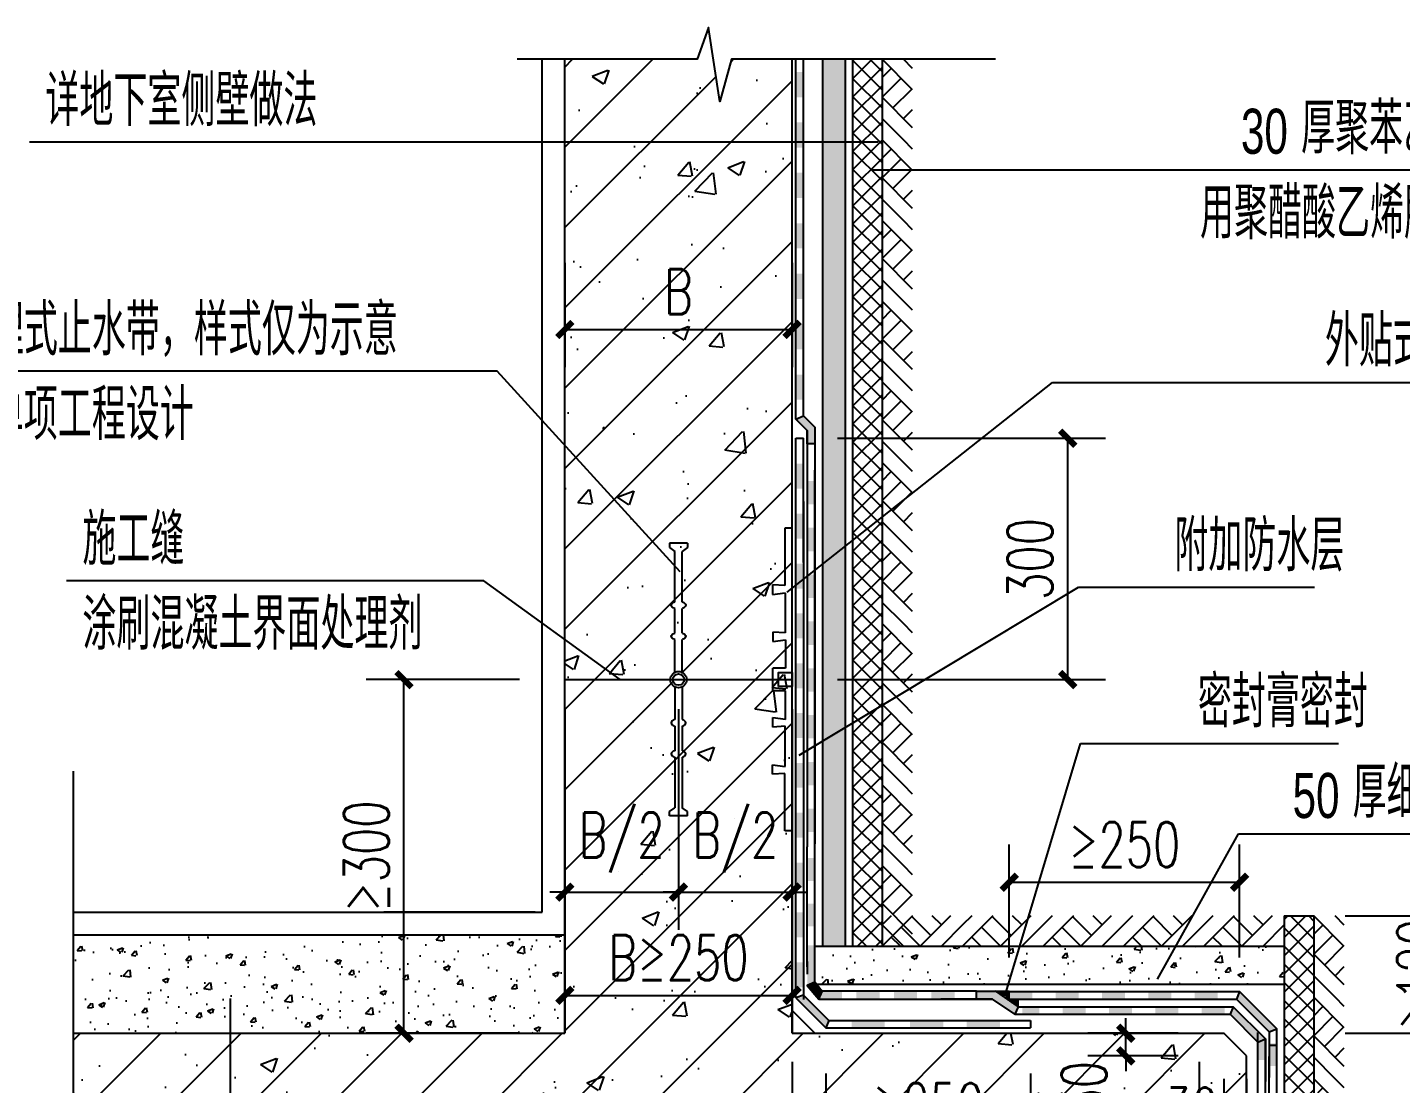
# Model space of a CAD drawing. Header units: millimetres. Extents: x 1742399 to 4898386, y 2481636 to 5226310.
# Drawn here: x 2169827 to 2174175, y 2748533 to 2751877 of the extents above; entities that cross this region are included whole.
import ezdxf

# ---------------------------------------------------------------- set-up
doc = ezdxf.new("R2010")
doc.units = ezdxf.units.MM
doc.header["$LTSCALE"] = 1000
for name, color, linetype in [('6-消防-消防车道、扑救场', 12, 'Continuous'), ('A-detl-FINISH', 9, 'Continuous'), ('A-detl-H', 9, 'Continuous'), ('A-detl-MEDM', 50, 'Continuous'), ('A-detl-water-DASH', 210, 'Continuous'), ('A-detl-XH', 8, 'Continuous'), ('A-dims-20', 140, 'Continuous'), ('A-Dims-SYMB', 3, 'Continuous'), ('Ax-B-D01～D02-A$0$A-Anno-Dims', 3, 'Continuous'), ('Ax-B-D01～D02-A$0$Ax-B-D01-20$0$A-Anno-Note', 241, 'Continuous'), ('PUB_DIM', 3, 'Continuous'), ('WALL', 4, 'Continuous'), ('注意事项', 2, 'Continuous')]:
    doc.layers.add(name, color=color, linetype=linetype)
doc.styles.add('_TCH_DIM_T3', font='SIMPLEX', dxfattribs={"width": 0.705882, "bigfont": 'GBCBIG'})
doc.styles.add('Ax-B-D01～D02-A$0$Ax-B-D01-20$0$_TCH_DIM', font='JZFZ_ENA', dxfattribs={"width": 0.7, "bigfont": 'JZFZ_CNB'})
doc.dimstyles.new('_TCH_ARCH&&20', dxfattribs={"dimtxt": 59.5, "dimasz": 20, "dimexe": 50, "dimexo": 60, "dimgap": 20, "dimtad": 1, "dimdec": 0, "dimzin": 0, "dimdsep": 46, "dimtxsty": '_TCH_DIM_T3', "dimblk": 'ARCHTICK', "dimcen": 0.09, "dimclrt": 7, "dimazin": 2, "dimtfac": 1, "dimtdec": 0, "dimtix": 1, "dimtmove": 2, "dimatfit": 3, "dimfxl": 1, "dimtolj": 1, "dimtzin": 0, "dimarcsym": 0})
pattern_1 = [(45, (801911.772, -849503.523), (-12.0000122, 12.0000122), []), (135, (801911.772, -849503.523), (-12.0000122, -12.0000122), [])]
pattern_2 = [(0, (1172616.805, -880055.2667), (5, 1.25), [20, -10]), (90, (1172616.805, -880055.2667), (-1.25, -5), [20, -10])]

# ---------------------------------------------------------------- blocks, each defined once
blk = doc.blocks.new('$LinePat$防水层2')
at = {"color": 0}
blk.add_line((0, 0), (600, 0), dxfattribs=at)
blk.add_solid([(150, 0), (450, 0), (150, -100), (450, -100)], dxfattribs=at)
blk = doc.blocks.new('ddfhgw')
at = {"layer": 'A-detl-MEDM'}
for p, q in [((-313.8, 18.8), (-313.8, -7.7)), ((-313.8, 18.8), (-307.5, 18.8)), ((-307.5, 18.8), (-301.9, 11.1)), ((-307.5, -7.7), (-301.9, 0)), ((-227.6, 11.1), (-301.9, 11.1)), ((-227.7, 0), (-301.9, 0)), ((-182, 11.1), (-218.3, 11.1)), ((-182, 0), (-218.3, 0)), ((-124.2, 11.1), (-172.7, 11.1)), ((-103.8, 0), (-55, 0)), ((-103.5, 11.1), (-55, 11.1)), ((-45.7, 11.1), (-9.4, 11.1)), ((-45.6, 0), (-9.4, 0)), ((-0.1, 11.1), (74.2, 11.1)), ((0, 0), (74.2, 0)), ((79.8, 18.8), (74.2, 11.1)), ((79.8, -7.7), (74.2, 0)), ((86.2, 18.8), (79.8, 18.8)), ((86.2, 18.8), (86.2, -7.7)), ((-313.8, -7.7), (-307.5, -7.7)), ((-123.9, 0), (-172.6, 0)), ((86.2, -7.7), (79.8, -7.7))]:
    blk.add_line(p, q, dxfattribs=at)
for radius in [12, 8.31]:
    blk.add_circle((-113.8, 5.5), radius, dxfattribs=at)
at = {"layer": 'A-detl-MEDM', "extrusion": (0, 0, -1)}
for centre, start_param, end_param in [((-223, 5.5), 2.100404, 4.182781), ((-223, 5.5), -1.022559, 1.022559), ((-177.3, 5.5), -1.022559, 1.022559), ((-177.3, 5.5), 2.100404, 4.182781)]:
    blk.add_ellipse(centre, major_axis=(0, 10.8), ratio=0.505195, start_param=start_param, end_param=end_param, dxfattribs=at)
at = {"layer": 'A-detl-MEDM'}
for centre, start_param, end_param in [((-50.3, 5.5), -1.022559, 1.022559), ((-50.3, 5.5), 2.100404, 4.182781), ((-4.7, 5.5), -1.022559, 1.022559), ((-4.7, 5.5), 2.100404, 4.182781)]:
    blk.add_ellipse(centre, major_axis=(0, 10.8), ratio=0.505195, start_param=start_param, end_param=end_param, dxfattribs=at)
blk = doc.blocks.new('fsf')
at = {"layer": 'A-detl-MEDM'}
for p, q in [((-8.7, 233.7), (0.7, 233.7)), ((-8.7, -166.3), (-8.7, 233.7)), ((0.7, 233.7), (0.7, 157.7)), ((0.4, 148.3), (0.4, 95.3)), ((17.2, 146.1), (0.4, 148.3)), ((0.7, 157.7), (17.2, 158.8)), ((17.2, 158.8), (17.2, 146.1)), ((0.4, 95.3), (16.8, 96.4)), ((16.8, 96.4), (16.8, 83.8)), ((16.8, 83.8), (0, 86)), ((0, 86), (0, 48.7)), ((0, 48.7), (16.5, 48.7)), ((16.5, 18.7), (16.5, 48.7)), ((0, -19.1), (0, 18.7)), ((0, 18.7), (16.5, 18.7)), ((0, -18.7), (0, 18.7)), ((16.8, -16.4), (0, -18.7)), ((16.8, -29.1), (16.8, -16.4)), ((0.4, -81), (0.4, -28)), ((0.4, -28), (16.8, -29.1)), ((17.2, -78.8), (0.4, -81)), ((0.7, -166.3), (0.7, -90.4)), ((0.7, -90.4), (17.2, -91.5)), ((17.2, -91.5), (17.2, -78.8)), ((-8.7, -166.3), (0.7, -166.3))]:
    blk.add_line(p, q, dxfattribs=at)
blk.add_lwpolyline([(9.4, 24.3), (9.4, 43.1), (-8.7, 43.1), (-8.7, 24.3)], close=True, dxfattribs=at)
blk = doc.blocks.new('_ArchTick')
at = {"color": 0, "linetype": 'ByBlock', "const_width": 0.4}
blk.add_lwpolyline([(-0.5, -0.5), (0.5, 0.5)], dxfattribs=at)
blk = doc.blocks.new('*D73')
at = {"layer": 'Defpoints', "color": 0, "transparency": 16777216}
for p in [(1117498.2, -670629.7), (1117710.7, -670629.7), (1117710.7, -671096.8)]:
    blk.add_point(p, dxfattribs=at)
at = {"layer": 'PUB_DIM', "color": 0, "lineweight": -2, "transparency": 16777216}
for p, q in [((1117650.7, -670629.7), (1117448.2, -670629.7)), ((1117498.2, -671096.8), (1117498.2, -670629.7)), ((1117650.7, -671096.8), (1117448.2, -671096.8))]:
    blk.add_line(p, q, dxfattribs=at)
at = {"layer": 'PUB_DIM', "color": 0, "lineweight": -2, "transparency": 16777216, "xscale": 20, "yscale": 20, "zscale": 20}
for p, rotation in [((1117498.2, -670629.7), 90), ((1117498.2, -671096.8), 270)]:
    blk.add_blockref('_ArchTick', p, dxfattribs=dict(at, rotation=rotation))
at = {"layer": 'PUB_DIM', "color": 7, "transparency": 16777216, "insert": (1117448.5, -670863.2), "char_height": 59.5, "attachment_point": 5, "rotation": 90, "style": '_TCH_DIM_T3'}
blk.add_mtext('\\A1;≥300', dxfattribs=at)
blk = doc.blocks.new('*D75')
at = {"layer": 'Defpoints', "color": 0, "transparency": 16777216}
for p in [(1118010.7, -670311), (1118374.7, -670311), (1118010.7, -670629.7)]:
    blk.add_point(p, dxfattribs=at)
at = {"layer": 'PUB_DIM', "color": 0, "lineweight": -2, "transparency": 16777216}
for p, q in [((1118070.7, -670311), (1118424.7, -670311)), ((1118374.7, -670629.7), (1118374.7, -670311)), ((1118070.7, -670629.7), (1118424.7, -670629.7))]:
    blk.add_line(p, q, dxfattribs=at)
at = {"layer": 'PUB_DIM', "color": 0, "lineweight": -2, "transparency": 16777216, "xscale": 20, "yscale": 20, "zscale": 20}
for p, rotation in [((1118374.7, -670311), 90), ((1118374.7, -670629.7), 270)]:
    blk.add_blockref('_ArchTick', p, dxfattribs=dict(at, rotation=rotation))
at = {"layer": 'PUB_DIM', "color": 7, "transparency": 16777216, "insert": (1118324.9, -670470.3), "char_height": 59.5, "attachment_point": 5, "rotation": 90, "style": '_TCH_DIM_T3'}
blk.add_mtext('\\A1;300', dxfattribs=at)
blk = doc.blocks.new('*D76')
at = {"layer": 'Defpoints', "color": 0, "transparency": 16777216}
for p in [(1118601.6, -670897.3), (1118297.5, -671056.8), (1118601.6, -671056.8)]:
    blk.add_point(p, dxfattribs=at)
at = {"layer": 'PUB_DIM', "color": 0, "lineweight": -2, "transparency": 16777216}
for p, q in [((1118297.5, -670996.8), (1118297.5, -670847.3)), ((1118601.6, -670996.8), (1118601.6, -670847.3)), ((1118297.5, -670897.3), (1118601.6, -670897.3))]:
    blk.add_line(p, q, dxfattribs=at)
at = {"layer": 'PUB_DIM', "color": 0, "lineweight": -2, "transparency": 16777216, "xscale": 20, "yscale": 20, "zscale": 20, "rotation": 180}
blk.add_blockref('_ArchTick', (1118297.5, -670897.3), dxfattribs=at)
at = {"layer": 'PUB_DIM', "color": 0, "lineweight": -2, "transparency": 16777216, "xscale": 20, "yscale": 20, "zscale": 20}
blk.add_blockref('_ArchTick', (1118601.6, -670897.3), dxfattribs=at)
at = {"layer": 'PUB_DIM', "color": 7, "transparency": 16777216, "insert": (1118449.5, -670847.6), "char_height": 59.5, "attachment_point": 5, "style": '_TCH_DIM_T3'}
blk.add_mtext('\\A1;≥250', dxfattribs=at)
blk = doc.blocks.new('*D77')
at = {"layer": 'Defpoints', "color": 0, "transparency": 16777216}
for p in [(1118010.7, -671074.7), (1118548.3, -671074.7), (1118548.3, -671391.7)]:
    blk.add_point(p, dxfattribs=at)
at = {"layer": 'PUB_DIM', "color": 0, "lineweight": -2, "transparency": 16777216}
for p, q in [((1118010.7, -671134.7), (1118010.7, -671441.7)), ((1118548.3, -671134.7), (1118548.3, -671441.7)), ((1118010.7, -671391.7), (1118548.3, -671391.7))]:
    blk.add_line(p, q, dxfattribs=at)
at = {"layer": 'PUB_DIM', "color": 0, "lineweight": -2, "transparency": 16777216, "xscale": 20, "yscale": 20, "zscale": 20, "rotation": 180}
blk.add_blockref('_ArchTick', (1118010.7, -671391.7), dxfattribs=at)
at = {"layer": 'PUB_DIM', "color": 0, "lineweight": -2, "transparency": 16777216, "xscale": 20, "yscale": 20, "zscale": 20}
blk.add_blockref('_ArchTick', (1118548.3, -671391.7), dxfattribs=at)
at = {"layer": 'PUB_DIM', "color": 7, "transparency": 16777216, "insert": (1118279.5, -671341.9), "char_height": 59.5, "attachment_point": 5, "style": '_TCH_DIM_T3'}
blk.add_mtext('\\A1;≥500', dxfattribs=at)
blk = doc.blocks.new('*D78')
at = {"layer": 'Defpoints', "color": 0, "transparency": 16777216}
for p in [(1118681.1, -670941.8), (1118889.4, -670941.8), (1118681.1, -671096.8)]:
    blk.add_point(p, dxfattribs=at)
at = {"layer": 'PUB_DIM', "color": 0, "lineweight": -2, "transparency": 16777216}
for p, q in [((1118889.4, -670941.8), (1118889.4, -670921.8)), ((1118741.1, -670941.8), (1118939.4, -670941.8)), ((1118889.4, -671096.8), (1118889.4, -670941.8)), ((1118741.1, -671096.8), (1118939.4, -671096.8)), ((1118889.4, -671096.8), (1118889.4, -671116.8))]:
    blk.add_line(p, q, dxfattribs=at)
at = {"layer": 'PUB_DIM', "color": 0, "lineweight": -2, "transparency": 16777216, "xscale": 20, "yscale": 20, "zscale": 20}
for p, rotation in [((1118889.4, -670941.8), 270), ((1118889.4, -671096.8), 90)]:
    blk.add_blockref('_ArchTick', p, dxfattribs=dict(at, rotation=rotation))
at = {"layer": 'PUB_DIM', "color": 7, "transparency": 16777216, "insert": (1118839.6, -671019.3), "char_height": 59.5, "attachment_point": 5, "rotation": 90, "style": '_TCH_DIM_T3'}
blk.add_mtext('\\A1;≥120', dxfattribs=at)
blk = doc.blocks.new('*D79')
at = {"layer": 'Defpoints', "color": 0, "transparency": 16777216}
for p in [(1118055.5, -671089.8), (1118325.5, -671089.8), (1118325.5, -671242.5)]:
    blk.add_point(p, dxfattribs=at)
at = {"layer": 'PUB_DIM', "color": 0, "lineweight": -2, "transparency": 16777216}
for p, q in [((1118055.5, -671149.8), (1118055.5, -671292.5)), ((1118325.5, -671149.8), (1118325.5, -671292.5)), ((1118055.5, -671242.5), (1118325.5, -671242.5))]:
    blk.add_line(p, q, dxfattribs=at)
at = {"layer": 'PUB_DIM', "color": 0, "lineweight": -2, "transparency": 16777216, "xscale": 20, "yscale": 20, "zscale": 20, "rotation": 180}
blk.add_blockref('_ArchTick', (1118055.5, -671242.5), dxfattribs=at)
at = {"layer": 'PUB_DIM', "color": 0, "lineweight": -2, "transparency": 16777216, "xscale": 20, "yscale": 20, "zscale": 20}
blk.add_blockref('_ArchTick', (1118325.5, -671242.5), dxfattribs=at)
at = {"layer": 'PUB_DIM', "color": 7, "transparency": 16777216, "insert": (1118190.5, -671192.7), "char_height": 59.5, "attachment_point": 5, "style": '_TCH_DIM_T3'}
blk.add_mtext('\\A1;≥250', dxfattribs=at)
blk = doc.blocks.new('$LinePat$素土夯实')
at = {"color": 0}
for p, q in [((0, -210), (210, 0)), ((120, -300), (420, 0)), ((420, 0), (608, -188)), ((495, -300), (795, 0)), ((615, 0), (705, -90)), ((315, -105), (502, -293)), ((210, -210), (300, -300)), ((705, -300), (795, -210))]:
    blk.add_line(p, q, dxfattribs=at)
blk = doc.blocks.new('*D80')
at = {"layer": 'Defpoints', "color": 0, "transparency": 16777216}
for p in [(1118580.7, -671096.8), (1118610.7, -671096.8), (1118610.7, -671253.3)]:
    blk.add_point(p, dxfattribs=at)
at = {"layer": 'PUB_DIM', "color": 0, "lineweight": -2, "transparency": 16777216}
for p, q in [((1118580.7, -671156.8), (1118580.7, -671303.3)), ((1118610.7, -671156.8), (1118610.7, -671303.3)), ((1118580.7, -671253.3), (1118560.7, -671253.3)), ((1118580.7, -671253.3), (1118610.7, -671253.3)), ((1118610.7, -671253.3), (1118630.7, -671253.3))]:
    blk.add_line(p, q, dxfattribs=at)
at = {"layer": 'PUB_DIM', "color": 0, "lineweight": -2, "transparency": 16777216, "xscale": 20, "yscale": 20, "zscale": 20}
blk.add_blockref('_ArchTick', (1118580.7, -671253.3), dxfattribs=at)
at = {"layer": 'PUB_DIM', "color": 0, "lineweight": -2, "transparency": 16777216, "xscale": 20, "yscale": 20, "zscale": 20, "rotation": 180}
blk.add_blockref('_ArchTick', (1118610.7, -671253.3), dxfattribs=at)
at = {"layer": 'PUB_DIM', "color": 7, "transparency": 16777216, "insert": (1118537.8, -671198.3), "char_height": 59.5, "attachment_point": 5, "style": '_TCH_DIM_T3'}
blk.add_mtext('\\A1;30', dxfattribs=at)
blk = doc.blocks.new('*D81')
at = {"layer": 'Defpoints', "color": 0, "transparency": 16777216}
for p in [(1118451.4, -671096.8), (1118580.7, -671096.8), (1118580.7, -671126.8)]:
    blk.add_point(p, dxfattribs=at)
at = {"layer": 'PUB_DIM', "color": 0, "lineweight": -2, "transparency": 16777216}
for p, q in [((1118451.4, -671096.8), (1118451.4, -671076.8)), ((1118520.7, -671096.8), (1118401.4, -671096.8)), ((1118451.4, -671126.8), (1118451.4, -671096.8)), ((1118520.7, -671126.8), (1118401.4, -671126.8)), ((1118451.4, -671126.8), (1118451.4, -671146.8))]:
    blk.add_line(p, q, dxfattribs=at)
at = {"layer": 'PUB_DIM', "color": 0, "lineweight": -2, "transparency": 16777216, "xscale": 20, "yscale": 20, "zscale": 20}
for p, rotation in [((1118451.4, -671096.8), 270), ((1118451.4, -671126.8), 90)]:
    blk.add_blockref('_ArchTick', p, dxfattribs=dict(at, rotation=rotation))
at = {"layer": 'PUB_DIM', "color": 7, "transparency": 16777216, "insert": (1118396.4, -671169.6), "char_height": 59.5, "attachment_point": 5, "rotation": 90, "style": '_TCH_DIM_T3'}
blk.add_mtext('\\A1;30', dxfattribs=at)
blk = doc.blocks.new('*D82')
at = {"layer": 'Defpoints', "color": 0, "transparency": 16777216}
for p in [(1117710.7, -670725.9), (1118010.7, -670725.9), (1118010.7, -671046.8)]:
    blk.add_point(p, dxfattribs=at)
at = {"layer": 'PUB_DIM', "color": 0, "lineweight": -2, "transparency": 16777216}
for p, q in [((1117710.7, -670785.9), (1117710.7, -671096.8)), ((1118010.7, -670785.9), (1118010.7, -671096.8)), ((1117710.7, -671046.8), (1118010.7, -671046.8))]:
    blk.add_line(p, q, dxfattribs=at)
at = {"layer": 'PUB_DIM', "color": 0, "lineweight": -2, "transparency": 16777216, "xscale": 20, "yscale": 20, "zscale": 20, "rotation": 180}
blk.add_blockref('_ArchTick', (1117710.7, -671046.8), dxfattribs=at)
at = {"layer": 'PUB_DIM', "color": 0, "lineweight": -2, "transparency": 16777216, "xscale": 20, "yscale": 20, "zscale": 20}
blk.add_blockref('_ArchTick', (1118010.7, -671046.8), dxfattribs=at)
at = {"layer": 'PUB_DIM', "color": 7, "transparency": 16777216, "insert": (1117860.7, -670997), "char_height": 59.5, "attachment_point": 5, "style": '_TCH_DIM_T3'}
blk.add_mtext('\\A1;B≥250', dxfattribs=at)
blk = doc.blocks.new('*D83')
at = {"layer": 'Defpoints', "color": 0, "transparency": 16777216}
for p in [(1117710.7, -670608.8), (1117860.7, -670608.8), (1117860.7, -670910.4)]:
    blk.add_point(p, dxfattribs=at)
at = {"layer": 'PUB_DIM', "color": 0, "lineweight": -2, "transparency": 16777216}
for p, q in [((1117710.7, -670668.8), (1117710.7, -670960.4)), ((1117860.7, -670668.8), (1117860.7, -670960.4)), ((1117710.7, -670910.4), (1117690.7, -670910.4)), ((1117710.7, -670910.4), (1117860.7, -670910.4)), ((1117860.7, -670910.4), (1117880.7, -670910.4))]:
    blk.add_line(p, q, dxfattribs=at)
at = {"layer": 'PUB_DIM', "color": 0, "lineweight": -2, "transparency": 16777216, "xscale": 20, "yscale": 20, "zscale": 20}
blk.add_blockref('_ArchTick', (1117710.7, -670910.4), dxfattribs=at)
at = {"layer": 'PUB_DIM', "color": 0, "lineweight": -2, "transparency": 16777216, "xscale": 20, "yscale": 20, "zscale": 20, "rotation": 180}
blk.add_blockref('_ArchTick', (1117860.7, -670910.4), dxfattribs=at)
at = {"layer": 'PUB_DIM', "color": 7, "transparency": 16777216, "insert": (1117785.7, -670845), "char_height": 59.5, "attachment_point": 5, "style": '_TCH_DIM_T3'}
blk.add_mtext('\\A1;B/2', dxfattribs=at)
blk = doc.blocks.new('*D84')
at = {"layer": 'Defpoints', "color": 0, "transparency": 16777216}
for p in [(1117860.7, -670608.8), (1118010.7, -670608.8), (1118010.7, -670910.4)]:
    blk.add_point(p, dxfattribs=at)
at = {"layer": 'PUB_DIM', "color": 0, "lineweight": -2, "transparency": 16777216}
for p, q in [((1117860.7, -670668.8), (1117860.7, -670960.4)), ((1118010.7, -670668.8), (1118010.7, -670960.4)), ((1117860.7, -670910.4), (1117840.7, -670910.4)), ((1117860.7, -670910.4), (1118010.7, -670910.4)), ((1118010.7, -670910.4), (1118030.7, -670910.4))]:
    blk.add_line(p, q, dxfattribs=at)
at = {"layer": 'PUB_DIM', "color": 0, "lineweight": -2, "transparency": 16777216, "xscale": 20, "yscale": 20, "zscale": 20}
blk.add_blockref('_ArchTick', (1117860.7, -670910.4), dxfattribs=at)
at = {"layer": 'PUB_DIM', "color": 0, "lineweight": -2, "transparency": 16777216, "xscale": 20, "yscale": 20, "zscale": 20, "rotation": 180}
blk.add_blockref('_ArchTick', (1118010.7, -670910.4), dxfattribs=at)
at = {"layer": 'PUB_DIM', "color": 7, "transparency": 16777216, "insert": (1117935.7, -670845), "char_height": 59.5, "attachment_point": 5, "style": '_TCH_DIM_T3'}
blk.add_mtext('\\A1;B/2', dxfattribs=at)
blk = doc.blocks.new('*D85')
at = {"layer": 'Defpoints', "color": 0, "transparency": 16777216}
for p in [(1117710.7, -670019.3), (1118010.7, -670019.3), (1118010.7, -670167.2)]:
    blk.add_point(p, dxfattribs=at)
at = {"layer": 'PUB_DIM', "color": 0, "lineweight": -2, "transparency": 16777216}
for p, q in [((1117710.7, -670079.3), (1117710.7, -670217.2)), ((1118010.7, -670079.3), (1118010.7, -670217.2)), ((1117710.7, -670167.2), (1118010.7, -670167.2))]:
    blk.add_line(p, q, dxfattribs=at)
at = {"layer": 'PUB_DIM', "color": 0, "lineweight": -2, "transparency": 16777216, "xscale": 20, "yscale": 20, "zscale": 20, "rotation": 180}
blk.add_blockref('_ArchTick', (1117710.7, -670167.2), dxfattribs=at)
at = {"layer": 'PUB_DIM', "color": 0, "lineweight": -2, "transparency": 16777216, "xscale": 20, "yscale": 20, "zscale": 20}
blk.add_blockref('_ArchTick', (1118010.7, -670167.2), dxfattribs=at)
at = {"layer": 'PUB_DIM', "color": 7, "transparency": 16777216, "insert": (1117860.7, -670117.4), "char_height": 59.5, "attachment_point": 5, "style": '_TCH_DIM_T3'}
blk.add_mtext('\\A1;B', dxfattribs=at)
blk = doc.blocks.new('C侧板施工缝')
at = {"layer": 'A-detl-H'}
h = blk.add_hatch(dxfattribs=at)
h.set_pattern_fill('DOTS', color=8, scale=6, style=0)
h.set_pattern_definition([(0, (801899.772, -849503.523), (4.7625, 9.525), [0, -9.525])])
h.paths.add_polyline_path([(1118080.7, -669810.4), (1118050.7, -669810.4), (1118050.7, -670485.8), (1118080.7, -670472)])
h.paths.add_polyline_path([(1118080.7, -670472), (1118050.7, -670485.8), (1118050.7, -670632.5), (1118050.7, -670779.2), (1118080.7, -670769.9)])
h.paths.add_polyline_path([(1118080.7, -670769.9), (1118050.7, -670779.2), (1118050.7, -670981.8), (1118080.7, -670981.8)])
h = blk.add_hatch(dxfattribs=at)
h.set_pattern_fill('多孔材料', color=8, scale=6, style=0)
h.set_pattern_definition(pattern_1)
h.paths.add_polyline_path([(1118129.7, -670981.8), (1118129.7, -669810.4), (1118090.7, -669810.4), (1118090.7, -670981.8)])
h = blk.add_hatch(dxfattribs=at)
h.set_pattern_fill('多孔材料', color=8, scale=6, style=0)
h.set_pattern_definition(pattern_1)
h.paths.add_polyline_path([(1118699.7, -671586.8), (1118699.7, -670941.8), (1118660.7, -670941.8), (1118660.7, -671586.8)])
at = {"layer": 'A-detl-water-DASH'}
for points in [[(1118015.7, -670285.6), (1118025.7, -670281.4), (1118040.7, -670296.4), (1118040.7, -670318.2), (1118030.7, -670318.2), (1118030.7, -670300.6)], [(1118040.7, -671029.2), (1118030.7, -671033.9), (1118046, -671051.8), (1118050.4, -671041.8)], [(1118025.7, -671046.4), (1118015.7, -671050), (1118055.5, -671089.8), (1118059.1, -671079.8)], [(1118309.1, -671061.8), (1118305, -671071.8), (1118275.4, -671051.8), (1118254.2, -671051.8), (1118254.2, -671041.3), (1118279.5, -671041.3)], [(1118640.7, -671095.1), (1118650.7, -671090.9), (1118601.6, -671041.8), (1118597.5, -671051.8)], [(1118625.7, -671108.4), (1118635.7, -671104.2), (1118593.3, -671061.8), (1118589.2, -671071.8)]]:
    blk.add_hatch(color=256, dxfattribs=at).paths.add_polyline_path(points)
at = {"layer": 'A-detl-XH', "linetype": 'Continuous'}
h = blk.add_hatch(dxfattribs=at)
h.set_pattern_fill('钢筋混凝土', color=256, scale=30, angle=360, style=0)
h.set_pattern_definition([(45, (1172616.805, -880327.23), (-53.033009, 53.033009), []), (50, (1172616.8, -880327.23), (215.17805, -18.82564), [22.5, -247.5]), (355, (1172616.8, -880327.23), (-41.6254, 225.65764), [18, -198]), (100.4514, (1172634.74, -880328.8), (173.55281, 206.83186), [19.12206, -210.34263]), (46.1842, (1172616.8, -880267.23), (320.1723, -49.6557), [33.75, -371.25]), (96.6356, (1172643.5, -880271.37), (280.3988, 292.23536), [28.6831, -315.5139]), (351.1842, (1172616.8, -880267.23), (280.3986, 292.2356), [27, -297]), (21, (1172646.8, -880282.23), (179.07212, -120.78567), [22.5, -247.5]), (326, (1172646.8, -880282.23), (72.9946, 217.54501), [18, -198]), (71.4514, (1172661.73, -880292.3), (252.06679, 96.75915), [19.12206, -210.34263]), (37.5, (1172616.805, -880327.23), (3.647957, 99.868156), [0, -195.6, 0, -201, 0, -198.75]), (7.5, (1172616.8, -880327.23), (78.92086, 118.323514), [0, -114.6, 0, -191.1, 0, -75.75]), (327.5, (1172549.905, -880327.23), (160.14673, -6.766462), [0, -75, 0, -234, 0, -310.5]), (317.5, (1172519.9, -880327.23), (174.95585, 30.031495), [0, -97.5, 0, -155.4, 0, -220.5])])
edge = h.paths.add_edge_path()
edge.add_ellipse((1117860.7, -670572.5), major_axis=(-9.71, 0), ratio=0.505195, start_angle=121.4117, end_angle=238.5883, ccw=False)
edge.add_line((1117865.7, -670576.7), (1117865.7, -670620.1))
edge.add_arc((1117860.7, -670629.7), 10.8, 0, 62.5136, ccw=False)
edge.add_line((1117871.5, -670629.7), (1117887.2, -670629.7))
edge.add_line((1117887.2, -670629.7), (1117907.4, -670626.6))
edge.add_line((1117907.4, -670626.6), (1117940.7, -670621.6))
edge.add_line((1117940.7, -670621.6), (1117959.9, -670619.6))
edge.add_line((1117959.9, -670619.6), (1117980.1, -670615.5))
edge.add_line((1117980.1, -670615.5), (1118010.7, -670610.5))
edge.add_line((1118010.7, -670610.5), (1118010.7, -669810.4))
edge.add_line((1118010.7, -669810.4), (1117930.6, -669810.4))
edge.add_line((1117930.6, -669810.4), (1117915.3, -669866))
edge.add_line((1117915.3, -669866), (1117900.5, -669768.4))
edge.add_line((1117900.5, -669768.4), (1117885.6, -669810.4))
edge.add_line((1117885.6, -669810.4), (1117710.7, -669810.4))
edge.add_line((1117710.7, -669810.4), (1117710.7, -670646.8))
edge.add_line((1117710.7, -670646.8), (1117746, -670643.8))
edge.add_line((1117746, -670643.8), (1117770.2, -670638.7))
edge.add_line((1117770.2, -670638.7), (1117797.4, -670637.7))
edge.add_line((1117797.4, -670637.7), (1117825.7, -670634.7))
edge.add_line((1117825.7, -670634.7), (1117850, -670630.9))
edge.add_arc((1117860.7, -670629.7), 10.8, 62.5136, 186.6129, ccw=False)
edge.add_line((1117865.7, -670620.1), (1117865.7, -670568.3))
edge = h.paths.add_edge_path()
edge.add_ellipse((1117860.7, -670686.8), major_axis=(-9.71, 0), ratio=0.505195, start_angle=-59.6557, end_angle=59.6557, ccw=False)
edge.add_line((1117855.8, -670682.6), (1117855.8, -670639.2))
edge.add_arc((1117860.7, -670629.7), 10.8, 186.6129, 242.5136, ccw=False)
edge.add_line((1117850, -670630.9), (1117825.7, -670634.7))
edge.add_line((1117825.7, -670634.7), (1117797.4, -670637.7))
edge.add_line((1117797.4, -670637.7), (1117770.2, -670638.7))
edge.add_line((1117770.2, -670638.7), (1117746, -670643.8))
edge.add_line((1117746, -670643.8), (1117710.7, -670646.8))
edge.add_line((1117710.7, -670646.8), (1117710.7, -671096.8))
edge.add_line((1117710.7, -671096.8), (1117061.5, -671096.8))
edge.add_line((1117061.5, -671096.8), (1117061.5, -671176.1))
edge.add_line((1117061.5, -671176.1), (1117103.5, -671191.4))
edge.add_line((1117103.5, -671191.4), (1117019.5, -671206.2))
edge.add_line((1117019.5, -671206.2), (1117061.5, -671221.1))
edge.add_line((1117061.5, -671221.1), (1117061.5, -671496.8))
edge.add_line((1117061.5, -671496.8), (1118610.7, -671496.8))
edge.add_line((1118610.7, -671496.8), (1118610.7, -671126.8))
edge.add_line((1118610.7, -671126.8), (1118580.7, -671096.8))
edge.add_line((1118580.7, -671096.8), (1118010.7, -671096.8))
edge.add_line((1118010.7, -671096.8), (1118010.7, -670610.5))
edge.add_line((1118010.7, -670610.5), (1117980.1, -670615.5))
edge.add_line((1117980.1, -670615.5), (1117959.9, -670619.6))
edge.add_line((1117959.9, -670619.6), (1117940.7, -670621.6))
edge.add_line((1117940.7, -670621.6), (1117907.4, -670626.6))
edge.add_line((1117907.4, -670626.6), (1117887.2, -670629.7))
edge.add_line((1117887.2, -670629.7), (1117871.5, -670629.7))
edge.add_arc((1117860.7, -670629.7), 10.8, -117.4864, 0, ccw=False)
edge.add_line((1117855.8, -670639.2), (1117855.8, -670691))
h = blk.add_hatch(dxfattribs=at)
h.set_pattern_fill('混凝土', color=256, scale=10, style=0)
h.set_pattern_definition([(50, (990807.863, -704182.95), (71.726018, -6.275213), [7.5, -82.5]), (355, (990807.86, -704182.95), (-13.875133, 75.219213), [6, -66]), (100.4514, (990813.84, -704183.474), (57.85094, 68.943954), [6.37402, -70.11421]), (46.1842, (990807.86, -704162.95), (106.724105, -16.5519), [11.25, -123.75]), (96.6356, (990816.76, -704164.33), (93.46627, 97.41179), [9.56103, -105.1713]), (351.1842, (990807.86, -704162.95), (93.46619, 97.41186), [9, -99]), (21, (990817.863, -704167.95), (59.690705, -40.26189), [7.5, -82.5]), (326, (990817.86, -704167.95), (24.331533, 72.515005), [6, -66]), (71.4514, (990822.84, -704171.306), (84.022263, 32.25305), [6.37402, -70.11421]), (37.5, (990807.863, -704182.95), (1.2159855, 33.2893854), [0, -65.2, 0, -67, 0, -66.25]), (7.5, (990807.863, -704182.95), (26.306954, 39.441171), [0, -38.2, 0, -63.7, 0, -25.25]), (327.5, (990785.563, -704182.95), (53.3822436, -2.255487), [0, -25, 0, -78, 0, -103.5]), (317.5, (990775.563, -704182.95), (58.318617, 10.010498), [0, -32.5, 0, -51.8, 0, -73.5])])
h.paths.add_polyline_path([(1117710.7, -671096.8), (1117710.7, -670966.8), (1117061.5, -670966.8), (1117061.5, -671096.8)])
h = blk.add_hatch(dxfattribs=at)
h.set_pattern_fill('混凝土', color=256, scale=10, style=0)
h.set_pattern_definition([(50, (1169394.81, -881034.16), (71.726018, -6.275213), [7.5, -82.5]), (355, (1169394.81, -881034.16), (-13.875133, 75.219213), [6, -66]), (100.4514, (1169400.786, -881034.68), (57.850938, 68.943954), [6.37402, -70.11421]), (46.1842, (1169394.81, -881014.16), (106.724105, -16.5519), [11.25, -123.75]), (96.6356, (1169403.7, -881015.54), (93.46627, 97.411787), [9.56103, -105.1713]), (351.1842, (1169394.81, -881014.16), (93.466195, 97.41186), [9, -99]), (21, (1169404.81, -881019.16), (59.690705, -40.261889), [7.5, -82.5]), (326, (1169404.81, -881019.16), (24.331533, 72.515005), [6, -66]), (71.4514, (1169409.78, -881022.51), (84.022263, 32.25305), [6.37402, -70.11421]), (37.5, (1169394.808, -881034.157), (1.2159855, 33.2893854), [0, -65.2, 0, -67, 0, -66.25]), (7.5, (1169394.81, -881034.157), (26.306954, 39.441171), [0, -38.2, 0, -63.7, 0, -25.25]), (327.5, (1169372.508, -881034.157), (53.3822436, -2.2554872), [0, -25, 0, -78, 0, -103.5]), (317.5, (1169362.51, -881034.157), (58.318617, 10.010498), [0, -32.5, 0, -51.8, 0, -73.5])])
h.paths.add_polyline_path([(1118660.7, -670981.8), (1118040.7, -670981.8), (1118042.7, -671031.8), (1118660.7, -671031.8)])
at = {"layer": 'A-detl-XH'}
h = blk.add_hatch(dxfattribs=at)
h.set_pattern_fill('防水材料', color=256, scale=2, style=0)
h.set_pattern_definition(pattern_2)
h.paths.add_polyline_path([(1118297.5, -671041.8), (1118279.5, -671041.3), (1118296.6, -671053.1), (1118297.5, -671051.8)])
h = blk.add_hatch(dxfattribs=at)
h.set_pattern_fill('防水材料', color=256, scale=2, style=0)
h.set_pattern_definition(pattern_2)
h.paths.add_polyline_path([(1118309.1, -671051.8), (1118297.5, -671051.8), (1118296.6, -671053.1), (1118309.1, -671061.8)])
at = {"layer": 'A-detl-FINISH', "linetype": 'Continuous'}
for p, q in [((1117680.7, -670936.8), (1117680.7, -669810.4)), ((1117061.5, -670936.8), (1117680.7, -670936.8))]:
    blk.add_line(p, q, dxfattribs=at)
at = {"layer": 'A-detl-MEDM'}
for p, q in [((1118050.7, -669810.4), (1118050.7, -670981.8)), ((1118080.7, -669810.4), (1118080.7, -670981.8)), ((1117710.7, -670629.7), (1118010.7, -670629.7)), ((1117061.5, -670966.8), (1117710.7, -670966.8)), ((1118010.7, -671066.8), (1118040.7, -671096.8))]:
    blk.add_line(p, q, dxfattribs=at)
at = {"layer": 'A-detl-water-DASH'}
for p, q in [((1118015.7, -670143.6), (1118015.7, -669822.3)), ((1118025.7, -670281.4), (1118025.7, -669810.4)), ((1118015.7, -670285.6), (1118015.7, -670247.1)), ((1118015.7, -670285.6), (1118030.7, -670300.6)), ((1118025.7, -670281.4), (1118040.7, -670296.4)), ((1118015.7, -671050), (1118015.7, -670311)), ((1118015.7, -670311), (1118025.7, -670311)), ((1118025.7, -670474.9), (1118025.7, -670311)), ((1118030.7, -670300.6), (1118030.7, -670850.5)), ((1118040.7, -670296.4), (1118040.7, -670351.8)), ((1118040.7, -671029.2), (1118040.7, -670353.3)), ((1118025.7, -670885.2), (1118025.7, -671046.4)), ((1118030.7, -671008.9), (1118030.7, -670915.9)), ((1118030.7, -671002), (1118030.7, -671018.9)), ((1118040.7, -671029.2), (1118050.4, -671041.8)), ((1118025.7, -671046.4), (1118015.7, -671050)), ((1118015.7, -671050), (1118055.5, -671089.8)), ((1118025.7, -671046.4), (1118059.1, -671079.8)), ((1118254.2, -671041.3), (1118043.2, -671041.3)), ((1118046, -671051.8), (1118275.2, -671051.8)), ((1118254.2, -671051.8), (1118207.1, -671051.8)), ((1118297.5, -671041.8), (1118279.5, -671041.3)), ((1118297.5, -671041.8), (1118363.9, -671041.8)), ((1118297.5, -671051.8), (1118297.5, -671041.8)), ((1118297.5, -671051.8), (1118363.9, -671051.8)), ((1118309.1, -671061.8), (1118309.1, -671051.8)), ((1118336.2, -671041.8), (1118601.6, -671041.8)), ((1118526.9, -671051.8), (1118597.5, -671051.8)), ((1118640.7, -671095.1), (1118597.5, -671051.8)), ((1118650.7, -671090.9), (1118601.6, -671041.8)), ((1118305, -671071.8), (1118352.7, -671071.8)), ((1118309.1, -671061.8), (1118352.7, -671061.8)), ((1118337.4, -671061.8), (1118593.3, -671061.8)), ((1118528.2, -671071.8), (1118589.2, -671071.8)), ((1118625.7, -671108.4), (1118589.2, -671071.8)), ((1118635.7, -671104.2), (1118593.3, -671061.8)), ((1118059.1, -671079.8), (1118055.5, -671089.8)), ((1118055.5, -671089.8), (1118325.5, -671089.8)), ((1118059.1, -671079.8), (1118325.5, -671079.8)), ((1118325.5, -671079.8), (1118325.5, -671089.8)), ((1118650.7, -671527.7), (1118650.7, -671090.9)), ((1118625.7, -671276.8), (1118625.7, -671095.7)), ((1118635.7, -671484.6), (1118635.7, -671104.2)), ((1118635.7, -671104.2), (1118635.7, -671160.6)), ((1118640.7, -671112.7), (1118650.7, -671112.7)), ((1118640.7, -671279.7), (1118640.7, -671127.7))]:
    blk.add_line(p, q, dxfattribs=at)
for points in [[(1118015.7, -670285.6), (1118025.7, -670281.4), (1118040.7, -670296.4), (1118040.7, -670318.2), (1118030.7, -670318.2), (1118030.7, -670300.6)], [(1118040.7, -671029.2), (1118030.7, -671033.9), (1118046, -671051.8), (1118050.4, -671041.8)], [(1118309.1, -671061.8), (1118305, -671071.8), (1118275.4, -671051.8), (1118254.2, -671051.8), (1118254.2, -671041.3), (1118279.5, -671041.3)], [(1118640.7, -671095.1), (1118650.7, -671090.9), (1118601.6, -671041.8), (1118597.5, -671051.8)], [(1118625.7, -671108.4), (1118635.7, -671104.2), (1118593.3, -671061.8), (1118589.2, -671071.8)]]:
    blk.add_lwpolyline(points, close=True, dxfattribs=at)
for points in [[(1118015.7, -670377.6), (1118015.7, -670344.3), (1118025.7, -670377.6), (1118025.7, -670344.3)], [(1118030.7, -671033.9), (1118030.7, -670980.9), (1118040.7, -671029.2), (1118040.7, -670980.9)], [(1118046, -671051.8), (1118076.6, -671051.8), (1118046, -671041.8), (1118076.6, -671041.8)], [(1118297.5, -671051.8), (1118328.1, -671051.8), (1118297.5, -671041.8), (1118328.1, -671041.8)], [(1118542.2, -671051.8), (1118572.8, -671051.8), (1118542.2, -671041.8), (1118572.8, -671041.8)], [(1118314.6, -671071.8), (1118337.4, -671071.8), (1118314.6, -671061.8), (1118337.4, -671061.8)], [(1118551.6, -671071.8), (1118582.2, -671071.8), (1118551.6, -671061.8), (1118582.2, -671061.8)], [(1118089.2, -671079.8), (1118133.1, -671079.8), (1118089.2, -671089.8), (1118133.1, -671089.8)], [(1118166.4, -671079.8), (1118210.4, -671079.8), (1118166.4, -671089.8), (1118210.4, -671089.8)], [(1118241.3, -671079.8), (1118285.2, -671079.8), (1118241.3, -671089.8), (1118285.2, -671089.8)], [(1118625.7, -671102.2), (1118625.7, -671132.3), (1118635.7, -671104.2), (1118635.7, -671132.3)]]:
    blk.add_solid(points, dxfattribs=at)
at = {"layer": 'A-dims-20'}
blk.add_line((1117671.4, -670936.8), (1117471.4, -670936.8), dxfattribs=at)
at = {"layer": 'A-Dims-SYMB'}
for points in [[(1118279.3, -669810.4), (1117930.6, -669810.4), (1117915.3, -669866), (1117900.5, -669768.4), (1117885.6, -669810.4), (1117647.8, -669810.4)], [(1117061.5, -670750.6), (1117061.5, -671176.1), (1117103.5, -671191.4), (1117019.5, -671206.2), (1117061.5, -671221.1), (1117061.5, -671820.5)]]:
    blk.add_lwpolyline(points, dxfattribs=at)
at = {"layer": 'Ax-B-D01～D02-A$0$A-Anno-Dims'}
for p, q in [((1117596.7, -669919.8), (1117003.7, -669919.8)), ((1118124.2, -669919.8), (1117596.7, -669919.8)), ((1118116, -669956.2), (1118562.3, -669956.2)), ((1118562.3, -669956.2), (1119044.3, -669956.2)), ((1117621.3, -670222.4), (1116885.4, -670222.4)), ((1117863, -670487.5), (1117621.3, -670222.4)), ((1118004.4, -670514.1), (1118354.5, -670237.1)), ((1118354.5, -670237.1), (1119176.8, -670237.1)), ((1117603.6, -670499.3), (1117052.6, -670499.3)), ((1117783.8, -670629.7), (1117603.6, -670499.3)), ((1118020.2, -670729.6), (1118389.1, -670507.5)), ((1118020.2, -670729.6), (1118389.1, -670507.5)), ((1118389.1, -670507.5), (1118700.8, -670507.5)), ((1118292.1, -671046.6), (1118391.7, -670713.9)), ((1118391.7, -670713.9), (1118732.3, -670713.9)), ((1118493.1, -671025.2), (1118600.4, -670833.5)), ((1118600.4, -670833.5), (1119075.9, -670833.5)), ((1117268.9, -671050.8), (1117268.9, -671907.5))]:
    blk.add_line(p, q, dxfattribs=at)
at = {"layer": 'WALL', "linetype": 'Continuous'}
for p, q in [((1117710.7, -671096.8), (1117710.7, -669810.4)), ((1118010.7, -671096.8), (1118010.7, -669810.4)), ((1118090.7, -669810.4), (1118090.7, -670981.8)), ((1118129.7, -669810.4), (1118129.7, -670981.8)), ((1118660.7, -670941.8), (1118660.7, -671586.8)), ((1118660.7, -670941.8), (1118699.7, -670941.8)), ((1118699.7, -670941.8), (1118699.7, -671586.8)), ((1118040.7, -670981.8), (1118660.7, -670981.8)), ((1118042.7, -671031.8), (1118660.7, -671031.8)), ((1117061.5, -671096.8), (1117710.7, -671096.8)), ((1117061.5, -671096.8), (1117710.7, -671096.8)), ((1118010.7, -671096.8), (1118580.7, -671096.8)), ((1118610.7, -671126.8), (1118580.7, -671096.8)), ((1118610.7, -671496.8), (1118610.7, -671126.8))]:
    blk.add_line(p, q, dxfattribs=at)
at = {"xscale": -1}
blk.add_blockref('fsf', (1118002, -670663.3), dxfattribs=at)
at = {"xscale": 0.9, "yscale": 0.9, "zscale": 0.9, "rotation": 270}
blk.add_blockref('ddfhgw', (1117855.8, -670732.1), dxfattribs=at)
at = {"layer": 'A-detl-water-DASH', "yscale": 0.1000000000058208, "zscale": 0.1}
for p, xscale, rotation in [((1118015.7, -669877.1), 0.1110449783445802, 89.99999996996388), ((1118015.7, -669943.7), 0.1110449783445802, 89.99999996996388), ((1118015.7, -670010.3), 0.1110449783445802, 89.99999996996388), ((1118015.7, -670076.9), 0.1110449783445802, 89.99999996996388), ((1118015.7, -670143.6), 0.1110449783445802, 89.99999996996388), ((1118015.7, -670210.2), 0.1110449783445802, 89.99999996996388), ((1118015.7, -670276.8), 0.1110449783445802, 89.99999996996388), ((1118040.7, -670351.8), 0.1031039485533256, 270.0000000646903), ((1118025.7, -670394.3), 0.109685259318212, 270.0000000304029), ((1118040.7, -670413.7), 0.1031039485533256, 270.0000000646903), ((1118025.7, -670460.1), 0.109685259318212, 270.0000000304029), ((1118040.7, -670475.5), 0.1031039485533256, 270.0000000646903), ((1118025.7, -670525.9), 0.109685259318212, 270.0000000304029), ((1118040.7, -670537.4), 0.1031039485533256, 270.0000000646903), ((1118025.7, -670591.7), 0.109685259318212, 270.0000000304029), ((1118040.7, -670599.3), 0.1031039485533256, 270.0000000646903), ((1118025.7, -670657.5), 0.109685259318212, 270.0000000304029), ((1118040.7, -670661.1), 0.1031039485533256, 270.0000000646903), ((1118025.7, -670723.3), 0.109685259318212, 270.0000000304029), ((1118040.7, -670723), 0.1031039485533256, 270.0000000646903), ((1118025.7, -670789.1), 0.109685259318212, 270.0000000304029), ((1118040.7, -670784.8), 0.1031039485533256, 270.0000000646903), ((1118025.7, -670855), 0.109685259318212, 270.0000000304029), ((1118030.7, -670910.6), 0.1001727474213112, 90), ((1118030.7, -670970.7), 0.1001727474213112, 90), ((1118025.7, -670920.8), 0.109685259318212, 270.0000000304029), ((1118025.7, -670986.6), 0.109685259318212, 270.0000000304029), ((1118080.3, -671051.8), -0.1019877799553797, 180), ((1118129.9, -671051.8), -0.1019877799553797, 180), ((1118179.5, -671051.8), -0.1019877799553797, 180), ((1118343.4, -671051.8), -0.1019877799553797, 180), ((1118404.5, -671051.8), -0.1019877799553797, 180), ((1118465.7, -671051.8), -0.1019877799553797, 180), ((1118352.7, -671071.8), -0.1019877799553797, 180), ((1118413.9, -671071.8), -0.1019877799553797, 180), ((1118475.1, -671071.8), -0.1019877799553797, 180), ((1118640.7, -671095.1), -0.1001727474213113, 90)]:
    blk.add_blockref('$LinePat$防水层2', p, dxfattribs=dict(at, xscale=xscale, rotation=rotation))
at = {"layer": 'A-detl-XH', "yscale": 0.1333333333333334, "zscale": 0.1333333333333334}
for p, xscale, rotation in [((1118129.7, -669916.9), 0.133946635531484, 90), ((1118129.7, -670023.4), 0.133946635531484, 90), ((1118129.7, -670129.9), 0.133946635531484, 90), ((1118129.7, -670236.4), 0.133946635531484, 90), ((1118129.7, -670342.9), 0.133946635531484, 90), ((1118129.7, -670449.4), 0.133946635531484, 90), ((1118129.7, -670555.8), 0.133946635531484, 90), ((1118129.7, -670662.3), 0.133946635531484, 90), ((1118129.7, -670768.8), 0.133946635531484, 90), ((1118129.7, -670875.3), 0.133946635531484, 90), ((1118129.7, -670981.8), 0.133946635531484, 90), ((1118235.9, -670981.8), 0.1336028689064994, 179.9999999999749), ((1118342.1, -670981.8), 0.1336028689064994, 179.9999999999749), ((1118448.3, -670981.8), 0.1336028689064994, 179.9999999999749), ((1118554.5, -670981.8), 0.1336028689064994, 179.9999999999749), ((1118660.7, -670981.8), 0.1336028689064994, 179.9999999999749), ((1118699.7, -671049.3), 0.1352201256025408, 89.9999999940848), ((1118699.7, -671156.8), 0.1352201256025408, 89.9999999940848), ((1118699.7, -671264.3), 0.1352201256025408, 89.9999999940848)]:
    blk.add_blockref('$LinePat$素土夯实', p, dxfattribs=dict(at, xscale=xscale, rotation=rotation))
at = {"layer": 'Ax-B-D01～D02-A$0$Ax-B-D01-20$0$A-Anno-Note', "style": 'Ax-B-D01～D02-A$0$Ax-B-D01-20$0$_TCH_DIM', "width": 0.7}
for s, height, p in [('详地下室侧壁做法', 67.52, (1117024.7, -669898.8)), ('30', 59.5, (1118603.5, -669935.2)), ('厚聚苯乙烯泡沫塑料板', 67.52, (1118682.9, -669935.2)), ('用聚醋酸乙烯胶粘剂粘贴保护层', 67.518, (1118549.4, -670047.2)), ('中埋式止水带，样式仅为示意', 67.518, (1116906.4, -670201.4)), ('外贴式止水带，样式仅为示意', 67.518, (1118714.3, -670216.1)), ('详单项工程设计', 67.52, (1116906.4, -670313.4)), ('施工缝', 67.52, (1117073.6, -670478.3)), ('附加防水层', 67.52, (1118515.6, -670486.5)), ('涂刷混凝土界面处理剂', 67.52, (1117073.6, -670590.3)), ('密封膏密封', 67.52, (1118546.6, -670692.9)), ('厚细石混凝土保护层', 67.52, (1118751, -670812.5)), ('50', 59.5, (1118671.7, -670812.5))]:
    blk.add_text(s, height=height, dxfattribs=at).set_placement(p)
at = {"layer": 'PUB_DIM'}
for base, p1, p2, angle, text, picture, middle in [((1118010.7, -670167.2), (1117710.7, -670019.3), (1118010.7, -670019.3), 0, 'B', '*D85', (1117860.7, -670117.4)), ((1118374.7, -670311), (1118010.7, -670629.7), (1118010.7, -670311), 90, '300', '*D75', (1118324.9, -670470.3)), ((1117498.2, -670629.7), (1117710.7, -671096.8), (1117710.7, -670629.7), 90, '≥300', '*D73', (1117448.5, -670863.2)), ((1117860.7, -670910.4), (1117710.7, -670608.8), (1117860.7, -670608.8), 0, 'B/2', '*D83', (1117785.7, -670845)), ((1118010.7, -670910.4), (1117860.7, -670608.8), (1118010.7, -670608.8), 0, 'B/2', '*D84', (1117935.7, -670845)), ((1118010.7, -671046.8), (1117710.7, -670725.9), (1118010.7, -670725.9), 0, 'B≥250', '*D82', (1117860.7, -670997)), ((1118601.6, -670897.3), (1118297.5, -671056.8), (1118601.6, -671056.8), 0, '≥250', '*D76', (1118449.5, -670847.6)), ((1118889.4, -670941.8), (1118681.1, -671096.8), (1118681.1, -670941.8), 90, '≥120', '*D78', (1118839.6, -671019.3)), ((1118548.3, -671391.7), (1118010.7, -671074.7), (1118548.3, -671074.7), 0, '≥500', '*D77', (1118279.5, -671341.9)), ((1118325.5, -671242.5), (1118055.5, -671089.8), (1118325.5, -671089.8), 0, '≥250', '*D79', (1118190.5, -671192.7))]:
    dim = blk.add_linear_dim(base=base, p1=p1, p2=p2, angle=angle, text=text, dimstyle='_TCH_ARCH&&20', dxfattribs=at)
    dim.commit()
    dim.dimension.update_dxf_attribs({"geometry": picture, "text_midpoint": middle, "dimtype": 129})
for base, p1, p2, angle, picture, middle in [((1118451.4, -671096.8), (1118580.7, -671126.8), (1118580.7, -671096.8), 90, '*D81', (1118396.4, -671169.6)), ((1118610.7, -671253.3), (1118580.7, -671096.8), (1118610.7, -671096.8), 0, '*D80', (1118537.8, -671198.3))]:
    dim = blk.add_linear_dim(base=base, p1=p1, p2=p2, angle=angle, dimstyle='_TCH_ARCH&&20', dxfattribs=at)
    dim.commit()
    dim.dimension.update_dxf_attribs({"geometry": picture, "text_midpoint": middle, "dimtype": 129})
blk = doc.blocks.new('gouzaozuofadekuai00321')
at = {"layer": '注意事项', "xscale": 0.7706417134671059, "yscale": 0.7706417134671059, "zscale": 0.7706417134671059}
blk.add_blockref('C侧板施工缝', (-660372.1, -2636560.4), dxfattribs=at)

msp = doc.modelspace()

# ---------------------------------------------------------------- block references
at = {"layer": '6-消防-消防车道、扑救场', "xscale": 3.111111111111112, "yscale": 3.111111111111112, "zscale": 3.111111111111112}
msp.add_blockref('gouzaozuofadekuai00321', (1546250.2, 12560313.8), dxfattribs=at)

doc.saveas('drawing.dxf')
